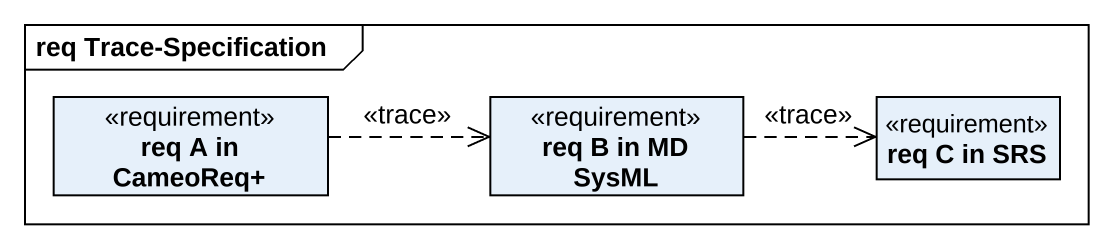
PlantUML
@startuml
mainframe req Trace-Specification
hide circle
hide empty members
class "req A in CameoReq+" as req_A_in_CameoReq <<requirement>>
class "req B in MD SysML" as req_B_in_MD_SysML <<requirement>>
class "req C in SRS" as req_C_in_SRS <<requirement>>
req_A_in_CameoReq .right.> req_B_in_MD_SysML : <<trace>>
req_B_in_MD_SysML .right.> req_C_in_SRS : <<trace>>
@enduml
